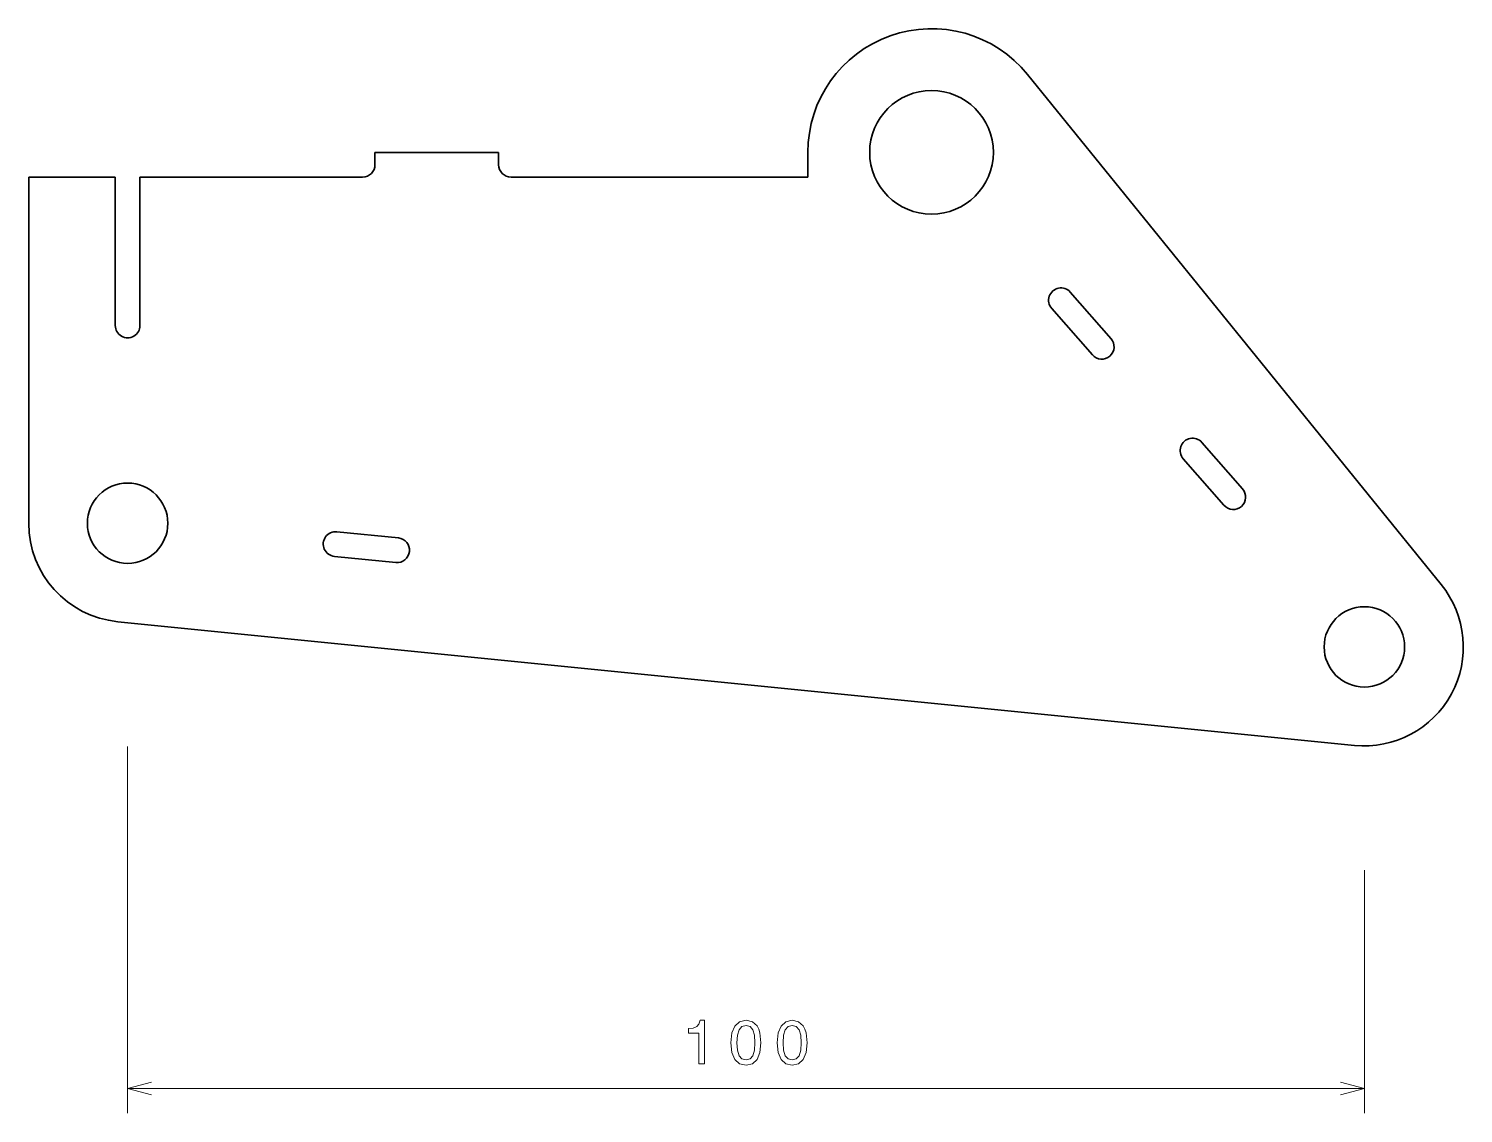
# Model space of a CAD drawing. Extents: x 37 to 153, y 83 to 171.
import ezdxf

# ---------------------------------------------------------------- set-up
doc = ezdxf.new("R2010")
doc.units = 0

msp = doc.modelspace()

# ---------------------------------------------------------------- linework, layer by layer
at = {"color": 7, "lineweight": 35}
for p, q in [((150.864716, 126.191475), (117.418358, 167.450912)), ((36.650131, 159.153717), (36.650131, 131.153717)), ((99.650131, 159.153717), (75.650131, 159.153717)), ((43.854103, 123.19342), (143.854095, 113.19342))]:
    msp.add_line(p, q, dxfattribs=at)
at = {"color": 7, "lineweight": 35, "ltscale": 0.025}
for p, q in [((64.650131, 160.153717), (64.650131, 161.153717)), ((74.650131, 161.153717), (74.650131, 160.153717))]:
    msp.add_line(p, q, dxfattribs=at)
at = {"color": 7, "lineweight": 35, "ltscale": 0.25}
msp.add_line((64.650131, 161.153717), (74.650131, 161.153717), dxfattribs=at)
at = {"color": 7, "lineweight": 35, "ltscale": 0.05}
msp.add_line((99.650131, 161.153717), (99.650131, 159.153717), dxfattribs=at)
at = {"color": 7, "lineweight": 35, "ltscale": 0.175}
msp.add_line((43.650131, 159.153717), (36.650131, 159.153717), dxfattribs=at)
at = {"color": 7, "lineweight": 35, "ltscale": 0.3}
for p, q in [((43.650131, 159.153717), (43.650131, 147.153717)), ((45.650131, 147.153717), (45.650131, 159.153717))]:
    msp.add_line(p, q, dxfattribs=at)
at = {"color": 7, "lineweight": 35, "ltscale": 0.45}
msp.add_line((63.650131, 159.153717), (45.650131, 159.153717), dxfattribs=at)
at = {"color": 7, "lineweight": 35, "ltscale": 0.125}
for p, q in [((120.872261, 149.847015), (124.16478, 146.084137)), ((122.65963, 144.76712), (119.367104, 148.530014)), ((131.507599, 137.692352), (134.80011, 133.929474)), ((130.002441, 136.375351), (133.294952, 132.612457)), ((66.539932, 129.969727), (61.564747, 130.467239)), ((61.365742, 128.477173), (66.340927, 127.979652))]:
    msp.add_line(p, q, dxfattribs=at)
at = {"color": 7, "lineweight": 13}
for p, q in [((44.650131, 113.107246), (44.650131, 83.435722)), ((44.650131, 85.435722), (144.650131, 85.435722))]:
    msp.add_line(p, q, dxfattribs=at)
at = {"color": 7, "lineweight": 13, "ltscale": 0.491788}
msp.add_line((144.650131, 103.107246), (144.650131, 83.435722), dxfattribs=at)
at = {"color": 7, "lineweight": 13}
for points in [[(90.823334, 87.435722), (91.282257, 87.435722), (91.282257, 90.960938), (90.939323, 90.960938), (90.848541, 90.653305), (90.666992, 90.446533), (90.38961, 90.325493), (90.006325, 90.285149), (90.006325, 89.927078), (90.823334, 89.927078)], [(93.434708, 89.145378), (93.510361, 88.353592), (93.747391, 87.78875), (94.125633, 87.445808), (94.650131, 87.334854), (95.169586, 87.445808), (95.547821, 87.78875), (95.779816, 88.353592), (95.860504, 89.145378), (95.779816, 89.932121), (95.68399, 90.244797), (95.547821, 90.502007), (95.169586, 90.84494), (94.650131, 90.960938), (94.125633, 90.84494), (93.747391, 90.496964), (93.510361, 89.932121)], [(93.918861, 89.145378), (93.959213, 89.755608), (94.085289, 90.194366), (94.312233, 90.451569), (94.650131, 90.542351), (94.982986, 90.451569), (95.20993, 90.194366), (95.336014, 89.755608), (95.376358, 89.145378), (95.336014, 88.530106), (95.20993, 88.091339), (94.982986, 87.834137), (94.650131, 87.748398), (94.312233, 87.834137), (94.085289, 88.091339), (93.959213, 88.530106)], [(97.170731, 89.145378), (97.246384, 88.353592), (97.483414, 87.78875), (97.861656, 87.445808), (98.386154, 87.334854), (98.905609, 87.445808), (99.283844, 87.78875), (99.515839, 88.353592), (99.596527, 89.145378), (99.515839, 89.932121), (99.420013, 90.244797), (99.283844, 90.502007), (98.905609, 90.84494), (98.386154, 90.960938), (97.861656, 90.84494), (97.483414, 90.496964), (97.246384, 89.932121)], [(97.654884, 89.145378), (97.695236, 89.755608), (97.821312, 90.194366), (98.048256, 90.451569), (98.386154, 90.542351), (98.719009, 90.451569), (98.945953, 90.194366), (99.072037, 89.755608), (99.112381, 89.145378), (99.072037, 88.530106), (98.945953, 88.091339), (98.719009, 87.834137), (98.386154, 87.748398), (98.048256, 87.834137), (97.821312, 88.091339), (97.695236, 88.530106)]]:
    msp.add_lwpolyline(points, close=True, dxfattribs=at)
for points in [[(46.581982, 85.953362), (44.650131, 85.435722), (46.581982, 84.918083)], [(142.718277, 84.918083), (144.650131, 85.435722), (142.718277, 85.953362)]]:
    msp.add_lwpolyline(points, dxfattribs=at)
at = {"color": 7, "lineweight": 35}
for centre, radius in [((109.650131, 161.153717), 5), ((44.650131, 131.153717), 3.25), ((144.650131, 121.153717), 3.25)]:
    msp.add_circle(centre, radius, dxfattribs=at)
for centre, radius, start, end in [((109.650131, 161.153717), 10, 39.029443, 180.000005), ((63.650131, 160.153717), 1, 269.999997, 360), ((75.650131, 160.153717), 1, 180.000005, 269.999997), ((120.119682, 149.188507), 1, 41.185925, 221.185926), ((44.650131, 147.153717), 1, 180.000005, 0.000021), ((123.412209, 145.425629), 1, 221.185926, 41.185925), ((130.755005, 137.033859), 1, 41.185925, 221.185926), ((134.047546, 133.270966), 1, 221.185926, 41.185925), ((44.650131, 131.153717), 8, 179.999995, 264.289406), ((61.465244, 129.472198), 1, 84.289404, 264.289406), ((66.44043, 128.974686), 1, 264.289406, 84.289404), ((144.650131, 121.153717), 8, 264.289406, 39.029443)]:
    msp.add_arc(centre, radius, start, end, dxfattribs=at)

doc.saveas('drawing.dxf')
